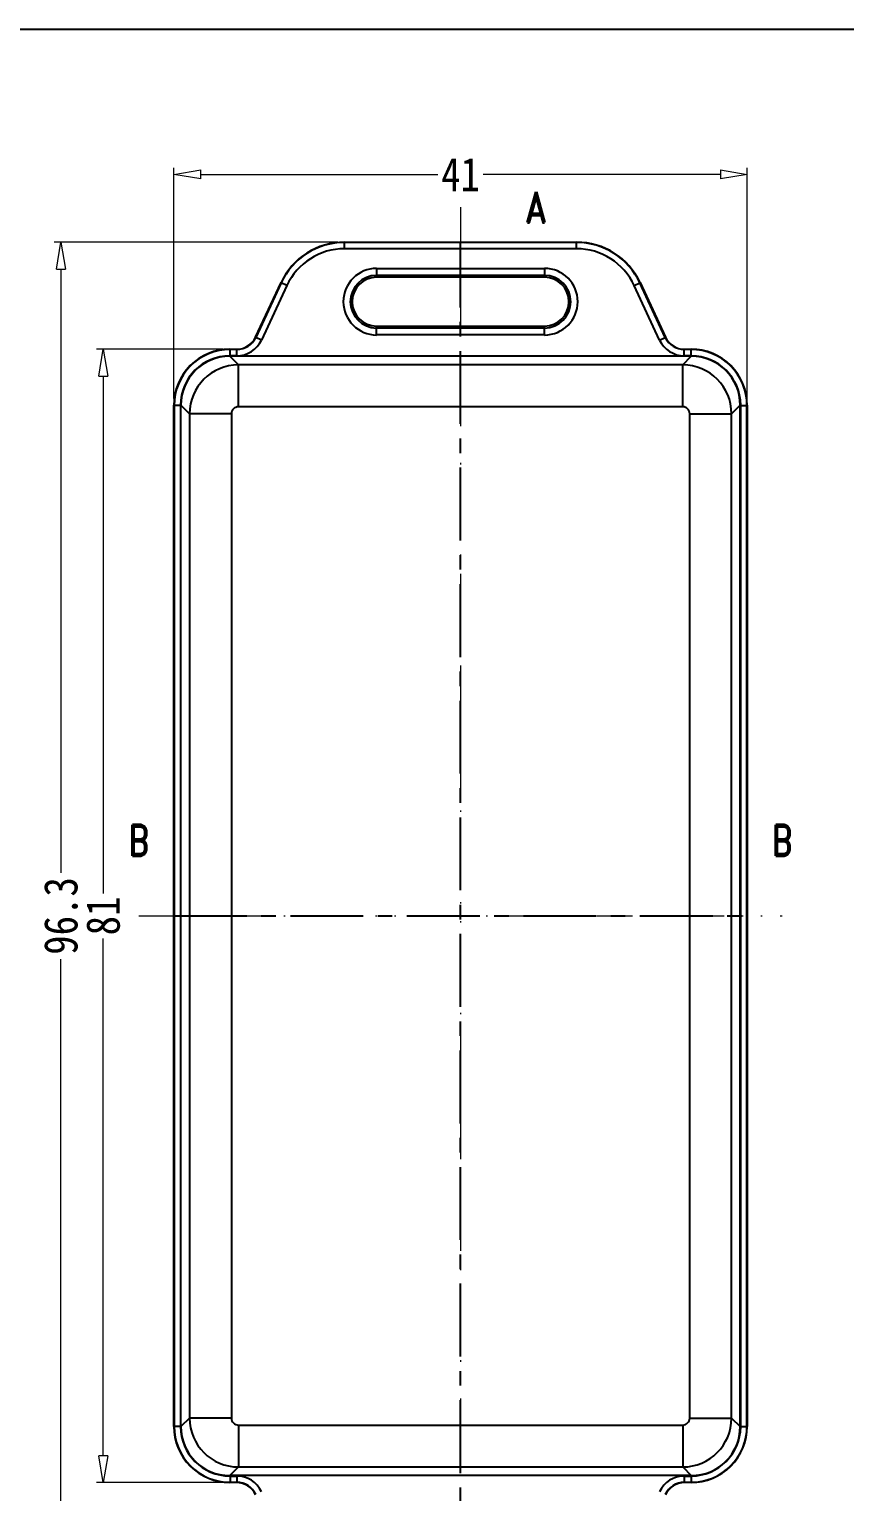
# Model space of a CAD drawing. Header units: millimetres. Extents: x 1786 to 6157, y -3574 to -1928.
# Drawn here: x 5977.6 to 6036, y -3364.9 to -3260.3 of the extents above; entities that cross this region are included whole.
import ezdxf
from ezdxf.enums import TextEntityAlignment as Align

# ---------------------------------------------------------------- set-up
doc = ezdxf.new("R2010")
doc.units = ezdxf.units.MM
doc.linetypes.add('CENTER', pattern=[50.8, 31.75, -6.35, 6.35, -6.35])
doc.linetypes.add('DIVIDE', pattern=[31.75, 12.7, -6.35, 0, -6.35, 0, -6.35])
doc.layers.add('dim', color=3, linetype='Continuous', lineweight=9)
doc.layers.add('hatch', color=56, linetype='Continuous', lineweight=9)
doc.styles.add('FFS', font='SIMFANG.TTF', dxfattribs={"width": 0.85})
doc.styles.add('LongTou', font='romand.shx', dxfattribs={"width": 0.8, "bigfont": 'whgdtxt.shx'})
doc.dimstyles.new('YanXiu', dxfattribs={"dimtxt": 2.5, "dimasz": 2.2, "dimexe": 1, "dimexo": 0.6, "dimgap": 0.66, "dimtad": 0, "dimzin": 9, "dimdsep": 46, "dimtxsty": 'FFS', "dimblk": 'CLOSEDBLANK', "dimcen": 0, "dimclrd": 256, "dimclre": 131, "dimclrt": 42, "dimazin": 0, "dimtfac": 1, "dimtofl": 0, "dimtmove": 0, "dimatfit": 3, "dimldrblk": 'CLOSEDBLANK', "dimfxl": 0, "dimlwd": 5, "dimlwe": 5, "dimarcsym": 0})

# ---------------------------------------------------------------- blocks, each defined once
blk = doc.blocks.new('_ClosedBlank')
at = {"color": 0, "linetype": 'ByBlock', "lineweight": -2}
for p, q in [((-1, 0.167), (0, 0)), ((-1, 0.167), (-1, -0.167)), ((0, 0), (-1, -0.167))]:
    blk.add_line(p, q, dxfattribs=at)
blk = doc.blocks.new('*D88')
at = {"layer": 'Defpoints', "color": 0}
for p in [(5776.02, -3275.56), (5755.75, -3371.86), (5776.02, -3371.86)]:
    blk.add_point(p, dxfattribs=at)
at = {"layer": 'dim', "color": 131, "lineweight": 5}
for p, q in [((5775.54, -3275.56), (5755.27, -3275.56)), ((5775.54, -3371.86), (5755.27, -3371.86))]:
    blk.add_line(p, q, dxfattribs=at)
at = {"layer": 'dim', "lineweight": 5}
for p, q in [((5755.75, -3277.48), (5755.75, -3320.62)), ((5755.75, -3369.94), (5755.75, -3326.79))]:
    blk.add_line(p, q, dxfattribs=at)
at = {"layer": 'dim', "lineweight": 5, "xscale": 1.92, "yscale": 1.92, "zscale": 1.92}
for p, rotation in [((5755.75, -3275.56), 90), ((5755.75, -3371.86), 270)]:
    blk.add_blockref('_ClosedBlank', p, dxfattribs=dict(at, rotation=rotation))
at = {"layer": 'dim', "color": 42, "insert": (5755.75, -3323.71), "char_height": 2.4, "attachment_point": 5, "rotation": 90, "style": 'FFS'}
blk.add_mtext('96.3', dxfattribs=at)
blk = doc.blocks.new('*D89')
at = {"layer": 'Defpoints', "color": 0}
for p in [(5767.82, -3283.21), (5758.77, -3364.21), (5767.82, -3364.21)]:
    blk.add_point(p, dxfattribs=at)
at = {"layer": 'dim', "color": 131, "lineweight": 5}
for p, q in [((5767.34, -3283.21), (5758.29, -3283.21)), ((5767.34, -3364.21), (5758.29, -3364.21))]:
    blk.add_line(p, q, dxfattribs=at)
at = {"layer": 'dim', "lineweight": 5}
for p, q in [((5758.77, -3285.13), (5758.77, -3322.1)), ((5758.77, -3362.29), (5758.77, -3325.31))]:
    blk.add_line(p, q, dxfattribs=at)
at = {"layer": 'dim', "lineweight": 5, "xscale": 1.92, "yscale": 1.92, "zscale": 1.92}
for p, rotation in [((5758.77, -3283.21), 90), ((5758.77, -3364.21), 270)]:
    blk.add_blockref('_ClosedBlank', p, dxfattribs=dict(at, rotation=rotation))
at = {"layer": 'dim', "color": 42, "insert": (5758.77, -3323.71), "char_height": 2.4, "attachment_point": 5, "rotation": 90, "style": 'FFS'}
blk.add_mtext('81', dxfattribs=at)
blk = doc.blocks.new('*D96')
at = {"layer": 'Defpoints', "color": 0}
for p in [(5804.82, -3270.71), (5763.82, -3287.21, 0), (5804.82, -3287.21, 0)]:
    blk.add_point(p, dxfattribs=at)
at = {"layer": 'dim', "color": 131, "lineweight": 5}
for p, q in [((5763.82, -3286.73), (5763.82, -3270.23)), ((5804.82, -3286.73), (5804.82, -3270.23))]:
    blk.add_line(p, q, dxfattribs=at)
at = {"layer": 'dim', "lineweight": 5}
for p, q in [((5765.74, -3270.71), (5782.7, -3270.71)), ((5802.9, -3270.71), (5785.94, -3270.71))]:
    blk.add_line(p, q, dxfattribs=at)
at = {"layer": 'dim', "lineweight": 5, "xscale": 1.92, "yscale": 1.92, "zscale": 1.92, "rotation": 180}
blk.add_blockref('_ClosedBlank', (5763.82, -3270.71), dxfattribs=at)
at = {"layer": 'dim', "lineweight": 5, "xscale": 1.92, "yscale": 1.92, "zscale": 1.92}
blk.add_blockref('_ClosedBlank', (5804.82, -3270.71), dxfattribs=at)
at = {"layer": 'dim', "color": 42, "insert": (5784.32, -3270.71), "char_height": 2.4, "attachment_point": 5, "style": 'FFS'}
blk.add_mtext('41', dxfattribs=at)
blk = doc.blocks.new('*u118')
at = {"color": 7, "linetype": 'Continuous'}
for p, q in [((-44.364, 141.531), (-27.755, 141.531)), ((-44.364, 141.531), (-44.352, 141.514)), ((-44.353, 141.064), (-44.353, 141.514)), ((-27.766, 141.514), (-44.352, 141.514)), ((-27.766, 141.514), (-27.755, 141.531)), ((-27.766, 141.064), (-27.766, 141.514)), ((-27.766, 141.064), (-44.353, 141.064)), ((-42.059, 139.663), (-30.059, 139.663)), ((-42.059, 139.663), (-42.059, 139.031)), ((-42.059, 139.164), (-30.059, 139.164)), ((-30.059, 139.031), (-42.059, 139.031)), ((-30.059, 139.663), (-30.059, 139.031)), ((-50.713, 134.748), (-48.896, 138.645)), ((-48.884, 138.627), (-50.701, 134.73)), ((-48.476, 138.437), (-50.294, 134.539)), ((-48.896, 138.645), (-48.884, 138.627)), ((-48.476, 138.437), (-48.884, 138.627)), ((-23.642, 138.437), (-23.235, 138.627)), ((-21.825, 134.539), (-23.642, 138.437)), ((-23.235, 138.627), (-23.223, 138.645)), ((-21.417, 134.73), (-23.235, 138.627)), ((-23.223, 138.645), (-21.406, 134.747)), ((-42.059, 135.531), (-30.059, 135.531)), ((-42.059, 134.9), (-42.059, 135.531)), ((-30.059, 135.399), (-42.059, 135.399)), ((-30.059, 134.9), (-42.059, 134.9)), ((-30.059, 134.9), (-30.059, 135.531)), ((-52.559, 133.881), (-52.072, 133.881)), ((-52.542, 133.864), (-52.559, 133.881)), ((-52.061, 133.864), (-52.542, 133.864)), ((-52.542, 133.414), (-52.542, 133.864)), ((-52.061, 133.864), (-52.072, 133.881)), ((-52.061, 133.414), (-52.061, 133.864)), ((-50.701, 134.73), (-50.713, 134.748)), ((-50.294, 134.539), (-50.701, 134.73)), ((-21.825, 134.539), (-21.417, 134.73)), ((-21.417, 134.73), (-21.406, 134.747)), ((-20.058, 133.864), (-20.046, 133.881)), ((-19.577, 133.864), (-20.058, 133.864)), ((-20.058, 133.414), (-20.058, 133.864)), ((-20.046, 133.881), (-19.559, 133.881)), ((-19.559, 133.881), (-19.577, 133.864)), ((-19.577, 133.414), (-19.577, 133.864)), ((-19.556, 133.381), (-52.563, 133.381)), ((-51.946, 132.764), (-52.563, 133.381)), ((-52.061, 133.414), (-52.542, 133.414)), ((-20.173, 132.764), (-51.946, 132.764)), ((-51.946, 129.767), (-51.946, 132.764)), ((-20.173, 132.764), (-19.556, 133.381)), ((-20.173, 129.767), (-20.173, 132.764)), ((-19.577, 133.414), (-20.058, 133.414)), ((-56.559, 56.882), (-56.559, 129.881)), ((-56.541, 129.863), (-56.559, 129.881)), ((-56.091, 129.864), (-56.541, 129.864)), ((-56.541, 129.863), (-56.541, 56.9)), ((-56.091, 129.864), (-56.091, 56.899)), ((-56.059, 56.878), (-56.059, 129.885)), ((-55.442, 129.267), (-56.059, 129.885)), ((-20.173, 129.767), (-51.946, 129.767)), ((-16.676, 129.268), (-16.059, 129.885)), ((-16.059, 56.878), (-16.059, 129.885)), ((-16.027, 129.864), (-15.577, 129.864)), ((-16.027, 56.899), (-16.027, 129.864)), ((-15.559, 129.881), (-15.577, 129.863)), ((-15.577, 56.9), (-15.577, 129.863)), ((-15.559, 129.882), (-15.559, 56.881)), ((-52.445, 129.268), (-55.442, 129.268)), ((-55.442, 129.267), (-55.442, 57.495)), ((-52.445, 129.268), (-52.445, 57.495)), ((-19.673, 129.268), (-16.676, 129.268)), ((-19.673, 57.495), (-19.673, 129.268)), ((-16.676, 57.495), (-16.676, 129.268)), ((-55.442, 57.495), (-56.059, 56.878)), ((-52.445, 57.495), (-55.442, 57.495)), ((-19.673, 57.495), (-16.676, 57.495)), ((-16.676, 57.495), (-16.059, 56.878)), ((-56.559, 56.882), (-56.541, 56.9)), ((-56.091, 56.899), (-56.541, 56.899)), ((-51.946, 56.996), (-51.946, 53.998)), ((-51.946, 56.996), (-20.173, 56.996)), ((-20.173, 56.996), (-20.173, 53.998)), ((-16.027, 56.899), (-15.577, 56.899)), ((-15.577, 56.9), (-15.559, 56.882)), ((-51.945, 53.998), (-52.563, 53.381)), ((-19.556, 53.381), (-52.563, 53.381)), ((-52.542, 53.349), (-52.542, 52.899)), ((-52.542, 53.349), (-52.061, 53.349)), ((-52.061, 53.349), (-52.061, 52.899)), ((-51.945, 53.998), (-20.173, 53.998)), ((-20.173, 53.998), (-19.556, 53.381)), ((-20.058, 53.349), (-20.058, 52.899)), ((-20.058, 53.349), (-19.577, 53.349)), ((-19.577, 53.349), (-19.577, 52.899)), ((-52.559, 52.881), (-52.542, 52.899)), ((-52.072, 52.881), (-52.559, 52.881)), ((-52.542, 52.899), (-52.061, 52.899)), ((-52.061, 52.899), (-52.072, 52.881)), ((-20.058, 52.899), (-20.047, 52.881)), ((-20.058, 52.899), (-19.577, 52.899)), ((-19.559, 52.881), (-20.046, 52.881)), ((-19.577, 52.899), (-19.559, 52.881))]:
    blk.add_line(p, q, dxfattribs=at)
at = {"color": 1, "linetype": 'CENTER', "ltscale": 0.164}
for p, q in [((-36.059, 45.231, 0), (-36.059, 141.531, 0)), ((-56.559, 93.381, 0), (-15.559, 93.381, 0))]:
    blk.add_line(p, q, dxfattribs=at)
at = {"color": 7, "linetype": 'Continuous'}
for centre, radius, start, end in [((-44.364, 136.532), 5, 89.99615, 154.99993), ((-44.353, 136.514), 5, 89.9961, 154.99996), ((-27.766, 136.514), 5, 25.00004, 90.00389), ((-27.755, 136.532), 5, 25.00007, 90.00385), ((-44.353, 136.514), 4.55, 89.99976, 155.00024), ((-27.766, 136.514), 4.55, 24.99976, 90.00024), ((-42.059, 137.281), 2.382, 90, 270), ((-42.059, 137.281), 1.882, 90, 270), ((-42.059, 137.281), 1.75, 90, 270), ((-30.059, 137.281), 2.382, 270, 90), ((-30.059, 137.281), 1.882, 270, 90), ((-30.059, 137.281), 1.75, 270, 90), ((-52.559, 129.882), 4, 89.99988, 180.00653), ((-52.542, 129.864), 4, 89.99981, 180.00663), ((-52.072, 135.381), 1.5, 270.00044, 335.00781), ((-52.061, 135.363), 1.5, 270.00054, 335.00767), ((-52.061, 135.364), 1.95, 270.00056, 334.99918), ((-20.058, 135.364), 1.95, 205.00056, 269.99918), ((-20.058, 135.363), 1.5, 205.00006, 270.00723), ((-20.047, 135.381), 1.5, 204.99996, 270.00737), ((-19.577, 129.864), 4, 359.99337, 90.00019), ((-19.559, 129.882), 4, 359.99347, 90.00012), ((-52.542, 129.864), 3.55, 90.3925, 179.60747), ((-51.939, 129.261), 3.503, 90.10861, 179.89681), ((-52.541, 129.877), 3.536, 90.01291, 90.40805), ((-20.18, 129.261), 3.503, 0.10861, 89.89681), ((-19.578, 129.877), 3.536, 89.59195, 89.98709), ((-19.577, 129.864), 3.55, 0.39253, 89.60751), ((-52.555, 129.863), 3.536, 179.59155, 179.98673), ((-51.946, 129.268), 0.499, 89.97867, 180.02133), ((-20.173, 129.268), 0.499, 359.97866, 90.02134), ((-19.563, 129.863), 3.536, 0.01328, 0.40845), ((-51.939, 57.502), 3.503, 180.1086, 269.89681), ((-51.946, 57.495), 0.499, 179.97867, 270.02133), ((-20.173, 57.495), 0.499, 269.97866, 0.02134), ((-20.18, 57.502), 3.503, 270.1086, 359.89681), ((-52.559, 56.881), 4, 179.99347, 270.00012), ((-52.542, 56.899), 4, 179.99337, 270.00019), ((-52.555, 56.9), 3.536, 180.01328, 180.40845), ((-52.542, 56.899), 3.55, 180.39253, 269.60751), ((-19.577, 56.899), 4, 269.99981, 0.00663), ((-19.559, 56.881), 4, 269.99988, 0.00653), ((-19.577, 56.899), 3.55, 270.3925, 359.60747), ((-19.563, 56.9), 3.536, 359.59155, 359.98673), ((-52.541, 56.885), 3.536, 269.59195, 269.98709), ((-52.061, 51.399), 1.95, 25.00167, 89.99807), ((-20.058, 51.399), 1.95, 90.00167, 154.99807), ((-19.578, 56.885), 3.536, 270.01291, 270.40805), ((-52.072, 51.382), 1.5, 24.99996, 90.00737), ((-52.061, 51.399), 1.5, 25.00006, 90.00723), ((-20.058, 51.399), 1.5, 90.00054, 155.00767), ((-20.047, 51.382), 1.5, 90.00044, 155.00781)]:
    blk.add_arc(centre, radius, start, end, dxfattribs=at)
for centre, major_axis, start_param, end_param in [((-52.556, 129.878), (-2.48, 2.48), -0.7844468, 0.7844468), ((-19.563, 129.878), (2.48, 2.48), -0.7844468, 0.7844468), ((-52.556, 56.885), (2.48, 2.48), 2.3571458, 3.9260395), ((-19.563, 56.885), (-2.48, 2.48), -3.9260395, -2.3571458)]:
    blk.add_ellipse(centre, major_axis=major_axis, ratio=0.9980992, start_param=start_param, end_param=end_param, dxfattribs=at)
at = {"layer": 'Defpoints', "color": 2}
blk.add_lwpolyline([(-112.078, 156.749), (112.078, 156.749), (112.078, 0), (-112.078, 0)], close=True, dxfattribs=at)
at = {"layer": 'hatch', "color": 2, "linetype": 'DIVIDE', "ltscale": 0.2}
for p, q in [((-36.059, 144.031, 0), (-36.059, 42.731, 0)), ((-59.059, 93.381), (-13.059, 93.381, 0))]:
    blk.add_line(p, q, dxfattribs=at)
at = {"layer": 'hatch', "color": 2, "elevation": 0}
for points in [[(-36.059, 144.031, 0, 0, 0), (-34.259, 144.031, 0.54, 0, 0), (-32.459, 144.031, 0, 0, 0)], [(-59.059, 93.381, 0, 0, 0), (-59.059, 95.181, 0.54, 0, 0), (-59.059, 96.981, 0, 0, 0)], [(-13.059, 93.381, 0, 0, 0), (-13.059, 95.181, 0.54, 0, 0), (-13.059, 96.981, 0, 0, 0)]]:
    blk.add_lwpolyline(points, format="xyseb", dxfattribs=at)
at = {"layer": 'hatch', "color": 6, "style": 'LongTou', "width": 0.8}
for s, p in [('A', (-30.659, 144.031, 0)), ('B', (-59.059, 98.781)), ('B', (-13.059, 98.781))]:
    blk.add_text(s, height=2.2, dxfattribs=at).set_placement(p, align=Align.MIDDLE)
at = {"layer": 'dim'}
dim = blk.add_linear_dim(base=(-15.559, 146.382, 0), p1=(-56.559, 129.881), p2=(-15.559, 129.881), dimstyle='YanXiu', override={"dimtxt": 2.4, "dimasz": 1.92, "dimexe": 0.47976, "dimexo": 0.47976, "dimgap": 0.47976, "dimzin": 8}, dxfattribs=at)
dim.commit()
dim.dimension.update_dxf_attribs({"geometry": '*D96', "text_midpoint": (-36.059, 146.382, 0), "insert": (-5820.381, 3417.088)})
dim = blk.add_linear_dim(base=(-64.628, 45.231), p1=(-44.364, 141.531), p2=(-44.364, 45.231), angle=90, dimstyle='YanXiu', override={"dimtxt": 2.4, "dimasz": 1.92, "dimexe": 0.47976, "dimexo": 0.47976, "dimgap": 0.47976, "dimzin": 8}, dxfattribs=at)
dim.commit()
dim.dimension.update_dxf_attribs({"geometry": '*D88', "text_midpoint": (-64.628, 93.381), "dimtype": 128, "insert": (-5820.381, 3417.088)})
dim = blk.add_linear_dim(base=(-61.608, 52.881), p1=(-52.559, 133.881), p2=(-52.559, 52.881), angle=90, dimstyle='YanXiu', override={"dimtxt": 2.4, "dimasz": 1.92, "dimexe": 0.47976, "dimexo": 0.47976, "dimgap": 0.47976, "dimzin": 8}, dxfattribs=at)
dim.commit()
dim.dimension.update_dxf_attribs({"geometry": '*D89', "text_midpoint": (-61.608, 93.381), "insert": (-5820.381, 3417.088)})

msp = doc.modelspace()

# ---------------------------------------------------------------- block references
msp.add_blockref('*u118', (6044.54, -3417.09, 0))

doc.saveas('drawing.dxf')
